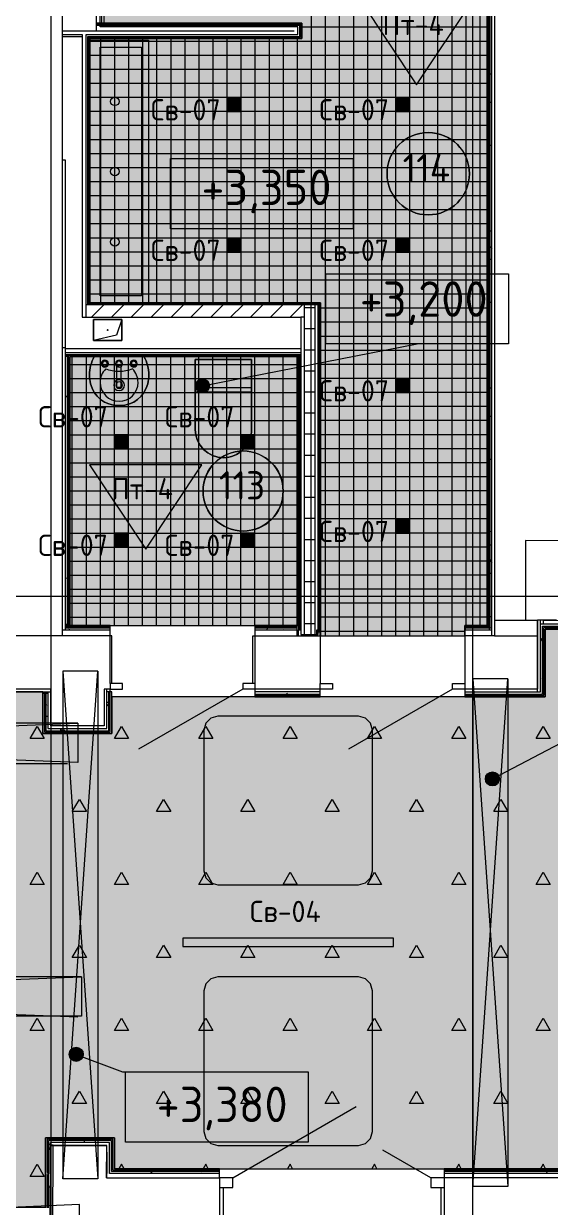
# Model space of a CAD drawing. Header units: millimetres. Extents: x -13069 to 207500, y -71366 to 56785.
# Drawn here: x 125930 to 129679, y 10573 to 18999 of the extents above; entities that cross this region are included whole.
import ezdxf

# ---------------------------------------------------------------- set-up
doc = ezdxf.new("R2010")
doc.units = ezdxf.units.MM
for name, color, linetype, true_color in [('PDF _зоны-номер помещения', 7, 'Continuous', 0xffffff), ('PDF _Ригели', 7, 'Continuous', 0x959595), ('PDF _светильники', 7, 'Continuous', 0xffffff)]:
    doc.layers.add(name, color=color, linetype=linetype, true_color=true_color)
for name, color, linetype in [('PDF _Подложка без мебели', 7, 'Continuous'), ('PDF _Потолки - марка', 7, 'Continuous'), ('PDF _потолки - панели', 7, 'Continuous'), ('PDF _Текст', 7, 'Continuous')]:
    doc.layers.add(name, color=color, linetype=linetype)
doc.layers.add('PDF _Потолки', color=7, linetype='Continuous', lineweight=5, true_color=0x535353)
doc.styles.add('PDF GOST Common', font='GOST_Common.ttf')

msp = doc.modelspace()

# ---------------------------------------------------------------- hatches: boundary and pattern name
at = {"layer": 'PDF _Потолки', "true_color": 0xffffff, "transparency": 33554559}
for points in [[(126402.021, 17013.143), (126402.021, 18893.643), (127910.423, 18893.643), (127910.423, 19003.643), (126502.021, 19003.643), (126502.021, 22027.041), (129229.023, 22027.041), (129229.023, 14715.142), (129070.222, 14715.142), (129070.222, 14642.141), (128042.021, 14642.141), (128042.021, 17013.143)], [(119128.221, 14242.141), (121251.121, 14242.141), (126067.622, 14242.141), (126067.622, 13946.441), (126557.621, 13946.441), (126557.621, 14207.144), (129642.823, 14207.144), (129642.823, 14690.042), (133288.121, 14687.841), (133288.023, 15333.041), (132857.121, 15334.042), (132856.822, 19369.543), (135145.723, 19346.142), (135145.723, 15309.042), (134988.023, 15309.442), (134988.023, 14684.341), (151828.019, 14650.143), (151829.222, 15275.143), (151547.02, 15275.741), (151547.02, 19362.341), (153628.324, 19362.341), (153628.324, 15271.441), (153528.221, 15271.643), (153527.024, 14646.041), (156880.424, 14639.843), (156880.424, 14124.041), (160431.12, 14124.041), (160431.12, 13922.341), (160893.119, 13922.341), (160893.119, 14198.043), (165522.02, 14198.043), (165522.02, 14629.043), (167312.022, 14629.043), (167312.022, 14265.341), (167721.025, 14265.341), (167731.523, 10817.843), (166409.52, 10817.843), (166409.52, 10576.342), (160953.819, 10576.342), (160953.819, 11076.141), (160431.12, 11076.141), (159023.222, 11076.141), (159023.222, 10848.541), (146474.62, 10848.541), (140432.121, 10848.541), (126576.121, 10848.541), (126576.121, 11069.042), (126086.521, 11069.042), (126086.521, 10573.541), (119128.221, 10573.541)]]:
    msp.add_hatch(color=7, dxfattribs=at).paths.add_polyline_path(points)
at = {"layer": 'PDF _потолки - панели', "true_color": 0x7b6544, "transparency": 33554559}
msp.add_hatch(color=37, dxfattribs=at).paths.add_polyline_path([(127313.221, 12869.842), (127263.221, 12883.242), (127226.622, 12919.842), (127213.221, 12969.842), (127213.221, 13969.842), (127226.622, 14019.842), (127263.221, 14056.442), (127313.221, 14069.842), (128313.221, 14069.842), (128363.221, 14056.442), (128399.821, 14019.842), (128413.221, 13969.842), (128413.221, 12969.842), (128399.821, 12919.842), (128363.221, 12883.242), (128313.221, 12869.842)])
at = {"layer": 'PDF _потолки - панели', "transparency": 33554559}
msp.add_hatch(color=256, dxfattribs=at).paths.add_polyline_path([(127313.221, 12869.842), (127263.221, 12883.242), (127226.622, 12919.842), (127213.221, 12969.842), (127213.221, 13969.842), (127226.622, 14019.842), (127263.221, 14056.442), (127313.221, 14069.842), (128313.221, 14069.842), (128363.221, 14056.442), (128399.821, 14019.842), (128413.221, 13969.842), (128413.221, 12969.842), (128399.821, 12919.842), (128363.221, 12883.242), (128313.221, 12869.842)])
at = {"layer": 'PDF _потолки - панели', "true_color": 0xffffff, "transparency": 33554559}
msp.add_hatch(color=7, dxfattribs=at).paths.add_polyline_path([(127313.221, 11013.543), (127263.221, 11026.943), (127226.622, 11063.543), (127213.221, 11113.543), (127213.221, 12113.543), (127226.622, 12163.543), (127263.221, 12200.143), (127313.221, 12213.543), (128313.221, 12213.543), (128363.221, 12200.143), (128399.821, 12163.543), (128413.221, 12113.543), (128413.221, 11113.543), (128399.821, 11063.543), (128363.221, 11026.943), (128313.221, 11013.543)])
at = {"layer": 'PDF _Ригели', "transparency": 33554559}
for points in [[(127253.022, 16420.642), (127238.322, 16385.342), (127203.022, 16370.642), (127167.622, 16385.342), (127153.022, 16420.642), (127167.622, 16456.042), (127203.022, 16470.642), (127238.322, 16456.042)], [(129316.322, 13623.141), (129301.722, 13587.841), (129266.322, 13573.141), (129231.022, 13587.841), (129216.322, 13623.141), (129231.022, 13658.541), (129266.322, 13673.141), (129301.722, 13658.541)], [(126354.423, 11662.441), (126339.82, 11627.142), (126304.423, 11612.441), (126269.12, 11627.142), (126254.423, 11662.441), (126269.12, 11697.842), (126304.423, 11712.441), (126339.82, 11697.842)]]:
    msp.add_hatch(color=256, dxfattribs=at).paths.add_polyline_path(points)

# ---------------------------------------------------------------- linework, layer by layer
at = {"layer": 'PDF _зоны-номер помещения', "color": 7, "lineweight": 13}
for points in [[(128809.523, 18224.441, 0.41413901), (128516.322, 17931.243, 0.41408302), (128809.523, 17638.143, 0.41415034), (129102.623, 17931.243, 0.41420629)], [(127492.121, 15957.543, 0.41424083), (127206.922, 15672.241, 0.41417969), (127492.121, 15387.042, 0.41431605), (127777.32, 15672.241, 0.41437716)]]:
    msp.add_lwpolyline(points, format="xyb", close=True, dxfattribs=at)
at = {"layer": 'PDF _зоны-номер помещения', "color": 7, "lineweight": 0}
for centre, radius in [((128809.509, 17931.255), 293.113), ((127492.12, 15672.323), 285.201)]:
    msp.add_circle(centre, radius, dxfattribs=at)
at = {"layer": 'PDF _Подложка без мебели', "lineweight": 18}
for points in [[(126126.622, -7031.659, -0.41419313), (126526.622, -7431.659, -0.41418741), (126126.622, -7831.659, -0.4141845), (125726.622, -7431.659, -0.41419022), (126126.622, -7031.659), (126126.622, 23335.342)], [(129126.622, -7031.659, -0.41419313), (129526.622, -7431.659, -0.41418741), (129126.622, -7831.659, -0.4141845), (128726.622, -7431.659, -0.41419022), (129126.622, -7031.659), (129126.622, 23335.342)], [(126530.723, 16818.441, 0.42008025), (126528.221, 16820.941, 0.41987584), (126525.721, 16818.441)], [(107330.522, 14923.342, -0.41418881), (106930.522, 14523.342, -0.41428191), (106530.522, 14923.342, -0.4142791), (106930.522, 15323.342, -0.414186), (107330.522, 14923.342), (174981.919, 14923.342)]]:
    msp.add_lwpolyline(points, format="xyb", dxfattribs=at)
for points in [[(128418.721, 22410.943), (128338.722, 22410.943), (128418.721, 22410.943), (128418.721, 22470.941), (128338.722, 22470.941), (128418.721, 22470.941), (128418.721, 22410.943), (128418.721, 22080.941), (129282.023, 22080.941), (129282.023, 14642.141), (129070.222, 14642.141), (129070.222, 14302.142), (129070.222, 14262.142), (129070.222, 14207.144), (129642.823, 14207.144), (129642.823, 14690.042), (130871.72, 14690.042), (130871.821, 14725.042), (129607.823, 14725.042)], [(126207.023, 14642.141), (126207.023, 22080.941)], [(126374.021, 16910.144), (126374.021, 18921.643), (127882.423, 18921.643), (127882.423, 18975.643), (126474.021, 18975.643), (126474.021, 22080.041)], [(126387.022, 16998.141), (126387.022, 18893.643), (126387.022, 18908.642), (127895.42, 18908.642), (127895.42, 18988.641), (126487.022, 18988.641), (126487.022, 22080.041), (126447.023, 22080.041), (126447.023, 18948.641)], [(129262.022, 22043.542), (129229.023, 22043.542), (129229.023, 14698.641), (129262.022, 14698.641)], [(129238.023, 22043.542), (129238.023, 14698.641)], [(129247.023, 22043.542), (129247.023, 14698.641)], [(129262.022, 14642.141), (129262.022, 22060.043)], [(126387.022, 18902.642), (127901.423, 18902.642), (127901.423, 18994.644), (126446.922, 18994.644)], [(126399.021, 17013.143), (126399.021, 18893.643), (127910.423, 18893.643), (127910.423, 19003.643), (126446.922, 19003.643), (126446.922, 18988.641), (127895.42, 18988.641)], [(126207.023, 18948.641), (127855.421, 18948.641)], [(126207.023, 18921.643), (126347.023, 18921.643), (126347.023, 18908.642)], [(126207.023, 18908.642), (126347.023, 18908.642), (126347.023, 16910.144), (127902.021, 16910.144)], [(126399.021, 18893.643), (126387.022, 18893.643)], [(126393.022, 16998.141), (126393.022, 18893.643)], [(126399.021, 18880.844), (126819.023, 18880.844), (126819.023, 17013.143)], [(126402.021, 18893.643), (126402.021, 17013.143)], [(129261.815, 18640.743), (129247.023, 18640.743)], [(126579.023, 18445.843), (126579.023, 18502.841)], [(129261.821, 18437.542), (129247.023, 18437.542)], [(129261.821, 18132.742), (129247.023, 18132.742)], [(126227.021, 14682.144), (126227.021, 18028.143), (126207.023, 18028.143)], [(126579.023, 17945.843), (126579.023, 18002.841)], [(126579.023, 17445.843), (126579.023, 17502.841)], [(129261.878, 17523.141), (129247.023, 17523.141)], [(129251.921, 17414.843), (129261.885, 17397.706)], [(129261.889, 17319.943), (129247.023, 17319.943)], [(127927.021, 16998.141), (126374.021, 16998.141)], [(128027.021, 14670.043), (128042.021, 14670.043), (128042.021, 17013.143), (126399.021, 17013.143), (126399.021, 16998.141)], [(128033.021, 14670.043), (128033.021, 17004.141), (126399.021, 17004.141)], [(127927.021, 16910.144), (127902.021, 16910.144), (127902.021, 14650.042), (128027.021, 14650.042), (128027.021, 16998.141), (127927.021, 16998.141), (127927.021, 14650.042)], [(127927.021, 16978.341), (128002.021, 16978.341)], [(127977.021, 14650.042), (127977.021, 16998.141)], [(128002.021, 16998.141), (128002.021, 14650.042)], [(129261.906, 17015.142), (129247.023, 17015.142)], [(126629.423, 16893.441), (126427.021, 16893.441), (126427.021, 16743.441)], [(127927.021, 16828.341), (128002.021, 16828.341)], [(129247.023, 16823.742), (129251.322, 16831.143)], [(126207.023, 16695.141), (126227.021, 16695.141)], [(127902.021, 16684.442), (126227.021, 16684.442)], [(126227.021, 16657.443), (127902.021, 16657.443)], [(126227.021, 16644.442), (127902.021, 16644.442)], [(126227.021, 16638.442), (127887.022, 16638.442)], [(126251.02, 14697.143), (126251.02, 16629.443), (126227.021, 16629.443)], [(126242.021, 14697.143), (126242.021, 16629.443)], [(126260.023, 14697.143), (126260.023, 16629.443), (127887.022, 16629.443)], [(127152.021, 16409.442), (127152.021, 16609.442), (127552.021, 16609.442), (127552.021, 16409.442)], [(127887.022, 16644.442), (127887.022, 14685.043), (127902.021, 14685.043)], [(127896.022, 16644.442), (127896.022, 14685.043)], [(127927.021, 16678.341), (128002.021, 16678.341)], [(126594.523, 16414.541), (126594.523, 16558.743)], [(126624.522, 16414.541), (126624.522, 16558.743)], [(127927.021, 16528.341), (128002.021, 16528.341)], [(126236.323, 16338.943), (126227.021, 16354.943)], [(127152.021, 16379.443), (127552.021, 16379.443)], [(127927.021, 16378.341), (128002.021, 16378.341)], [(129261.921, 16405.541), (129247.023, 16405.541)], [(127927.021, 16228.341), (128002.021, 16228.341)], [(129261.952, 16202.343), (129247.023, 16202.343)], [(127927.021, 16078.341), (128002.021, 16078.341)], [(129247.023, 16010.943), (129247.621, 16012.042)], [(127927.021, 15928.341), (128002.021, 15928.341)], [(129261.97, 15897.543), (129247.023, 15897.543)], [(127927.021, 15778.341), (128002.021, 15778.341)], [(127927.021, 15628.341), (128002.021, 15628.341)], [(127927.021, 15478.341), (128002.021, 15478.341)], [(129247.023, 15391.342), (129252.421, 15382.043)], [(127927.021, 15328.341), (128002.021, 15328.341)], [(129262.004, 15287.942), (129247.023, 15287.942)], [(131785.823, 14267.941), (130958.821, 14747.543), (130871.821, 14747.741), (130871.922, 14787.744), (130873.02, 15317.742), (129502.623, 15320.541), (129501.423, 14750.543)], [(127927.021, 15178.341), (128002.021, 15178.341)], [(129249.321, 15184.243), (129262.011, 15162.262)], [(129262.016, 15084.741), (129247.023, 15084.741)], [(126231.523, 15055.041), (126227.021, 15047.341)], [(126231.523, 15055.041), (126231.523, 15055.041)], [(126231.523, 15055.041), (126231.523, 15055.041)], [(127927.021, 15028.341), (128002.021, 15028.341)], [(127927.021, 14878.341), (128002.021, 14878.341)], [(129722.023, 14752.142), (129587.022, 14752.142), (129587.022, 14642.141), (129587.822, 14642.141), (129587.822, 14262.142), (129070.222, 14262.142), (128983.223, 14262.142), (128241.923, 13834.143)], [(129070.222, 14242.141), (129587.822, 14242.141), (129587.822, 14752.142)], [(129247.023, 14779.943), (129262.022, 14779.943)], [(129587.822, 14242.141), (129607.823, 14242.141), (129607.823, 14752.142)], [(126546.223, 14682.144), (126227.021, 14682.144), (126207.023, 14682.144)], [(126242.021, 14703.341), (126227.021, 14729.342)], [(126557.621, 14302.142), (126557.621, 14642.141), (126546.223, 14642.141), (126546.223, 14715.142), (126227.021, 14715.142)], [(126546.223, 14706.143), (126227.021, 14706.143)], [(126546.223, 14697.143), (126260.023, 14697.143), (126227.021, 14697.143)], [(126255.021, 14689.541), (126250.822, 14682.144)], [(127877.021, 14642.141), (127877.021, 14715.142), (127576.222, 14715.142), (127576.222, 14642.141), (127576.222, 14302.142), (127489.222, 14302.142), (127489.222, 14262.142), (126747.923, 13834.143)], [(127877.021, 14706.143), (127576.222, 14706.143)], [(127877.021, 14697.143), (127576.222, 14697.143)], [(127877.021, 14682.144), (127576.222, 14682.144)], [(127655.021, 14694.442), (127653.422, 14697.143)], [(127666.523, 14695.843), (127658.622, 14682.144)], [(127666.523, 14695.843), (127666.523, 14695.843)], [(127779.423, 14682.144), (127777.122, 14686.242)], [(127887.022, 14642.141), (127887.022, 14685.043)], [(127927.021, 14728.341), (128002.021, 14728.341)], [(128040.223, 14642.141), (128040.223, 14682.144), (128015.223, 14682.144), (128015.223, 14642.141)], [(129245.521, 14682.144), (129245.521, 14715.142), (129070.222, 14715.142), (129070.222, 14642.141)], [(129070.222, 14227.142), (129622.822, 14227.142), (129622.822, 14710.043), (130871.72, 14710.043)], [(129245.521, 14706.143), (129070.222, 14706.143)], [(129070.222, 14218.142), (129631.822, 14218.142), (129631.822, 14701.043), (130871.72, 14701.043)], [(129075.123, 14697.143), (129070.222, 14688.742)], [(129245.521, 14697.143), (129070.222, 14697.143)], [(129262.022, 14682.144), (129245.521, 14682.144), (129070.222, 14682.144)], [(126546.223, 14302.142), (126546.223, 14262.142), (126633.223, 14262.142), (126633.223, 14302.142), (126546.223, 14302.142), (126546.223, 14642.141), (125472.621, 14642.141), (125472.621, 14376.641)], [(127561.222, 14302.142), (127561.222, 14642.141), (127576.222, 14642.141), (128040.223, 14642.141), (128040.223, 14302.142)], [(129607.823, 14603.842), (129619.523, 14624.142)], [(129618.522, 14341.543), (129622.822, 14334.143)], [(124703.022, 14262.142), (124703.022, 14242.141), (126122.621, 14242.141)], [(126546.223, 14242.141), (126546.223, 14262.142), (126502.623, 14262.142), (126502.623, 14001.443), (126122.621, 14001.443), (126122.621, 14262.142), (125472.621, 14262.142), (125472.621, 14264.242)], [(126102.623, 14230.142), (126067.622, 14230.142), (126067.622, 13946.441), (126557.621, 13946.441), (126557.621, 14242.141), (126522.621, 14242.141)], [(126078.62, 14230.142), (126078.62, 13957.443), (126546.623, 13957.443), (126546.623, 14242.141)], [(126087.623, 14230.142), (126087.623, 13966.442), (126537.623, 13966.442), (126537.623, 14242.141)], [(126102.623, 14242.141), (126102.623, 13981.442), (126522.621, 13981.442), (126522.621, 14262.142)], [(127576.222, 14302.142), (127576.222, 14262.142), (127489.222, 14262.142)], [(128040.223, 14242.141), (128015.223, 14242.141), (127576.222, 14242.141)], [(127682.322, 14240.841), (127681.523, 14242.141)], [(127682.322, 14240.841), (127682.322, 14240.841)], [(127682.322, 14240.841), (127682.322, 14240.841)], [(128983.223, 14262.142), (128983.223, 14302.142), (129070.222, 14302.142)], [(126094.822, 14145.541), (126087.623, 14158.041)], [(126522.621, 14170.342), (126529.023, 14170.342)], [(126537.623, 14162.942), (126525.822, 14142.541)], [(127576.222, 14227.142), (128040.223, 14227.142)], [(127576.222, 14218.142), (128040.223, 14218.142)], [(127807.521, 14227.142), (127804.322, 14232.641)], [(127866.023, 14228.643), (127865.223, 14227.142)], [(127866.023, 14228.643), (127866.023, 14228.643)], [(126089.021, 14068.743), (126102.623, 14068.743)], [(126189.746, 13981.203), (126196.421, 13969.543)], [(126224.223, 13967.141), (126190.623, 13967.141)], [(127418.022, 10783.541), (128297.023, 11291.043)], [(126521.122, 10966.442), (126521.122, 10813.543), (126520.42, 10813.543), (126520.42, 10783.541), (127323.02, 10783.541), (127323.02, 10848.541), (126576.121, 10848.541), (126576.121, 11069.042), (126086.521, 11069.042), (126084.523, 10570.342)], [(127323.02, 10837.542), (126565.123, 10837.542), (126565.123, 11058.041), (126097.523, 11058.041), (126095.521, 10570.342)], [(127323.02, 10828.543), (126556.123, 10828.543), (126556.123, 11049.041), (126106.422, 11049.041), (126104.521, 10570.342)], [(126357.423, 11049.041), (126366.12, 11034.042)], [(126087.522, 2529.54), (126121.421, 11034.042)], [(126121.076, 11020.742), (126106.367, 11020.742)], [(126108.522, 10981.243), (126121.015, 11002.93)], [(127168.522, 4046.643), (127248.521, 4046.643), (127168.522, 4046.643), (127168.522, 3986.645), (127248.521, 3986.645), (127168.522, 3986.645), (127168.522, 4046.643), (127168.522, 4456.64), (126115.223, 4456.64), (126141.322, 11015.243), (126121.321, 11015.341)], [(127323.02, 10813.543), (127320.323, 10813.543), (126541.12, 10813.543), (126541.12, 11034.042), (126121.122, 11034.042), (126121.122, 11014.044), (126521.122, 11014.044), (126521.122, 11013.742)], [(126520.42, 10783.541), (126521.321, 11013.742), (126141.322, 11015.243)], [(128828.022, 10783.541), (128485.923, 10981.042)], [(126800.221, 10817.541), (126800.221, 10817.541)], [(126800.221, 10817.541), (126833.821, 10817.541)], [(126841.621, 10828.543), (126832.92, 10813.543)], [(127003.422, 10817.541), (127037.022, 10817.541)], [(127193.522, 10828.543), (127191.621, 10825.244)], [(132620.021, 10837.542), (128923.02, 10837.542)], [(132620.021, 10828.543), (128923.02, 10828.543)], [(132620.021, 10813.543), (128923.02, 10813.543)], [(129035.423, 10817.541), (129035.423, 10817.541)], [(129035.423, 10817.541), (129069.023, 10817.541)], [(129238.621, 10817.541), (129272.221, 10817.541)], [(129657.222, 10828.543), (129648.921, 10814.242)], [(126120.021, 10715.942), (126105.122, 10715.942)], [(127323.02, 10713.543), (127323.02, 10403.543), (126518.922, 10403.543), (126518.922, 10373.541), (126495.823, 4616.644), (126525.822, 4616.644), (126548.921, 10373.541), (127271.122, 10373.541), (127271.122, 10338.543), (127323.02, 10338.543), (127323.02, 10403.543), (127323.121, 10403.543)], [(127350.322, 10713.543), (127350.322, 10373.541), (127323.02, 10373.541), (127320.323, 10373.541), (127271.122, 10373.541)], [(128900.322, 10713.543), (128900.322, 10373.541), (128923.02, 10373.541), (132620.021, 10373.541), (132642.021, 10373.541), (132642.021, 10713.543)], [(132620.021, 10713.543), (132715.022, 10713.543), (132715.022, 10783.541), (132620.021, 10783.541), (128923.02, 10783.541), (128923.02, 10713.543)]]:
    msp.add_lwpolyline(points, dxfattribs=at)
for points in [[(126474.021, 18830.844), (126769.023, 18830.844), (126769.023, 17060.842), (126474.021, 17060.842)], [(126427.021, 16743.441), (126427.021, 16893.441), (126629.423, 16893.441), (126629.423, 16743.441)], [(126629.423, 16893.441), (126591.923, 16780.941), (126427.021, 16743.441), (126629.423, 16743.441)], [(127152.021, 16409.442), (127552.021, 16409.442), (127552.021, 16109.442), (127552.021, 16609.442), (127152.021, 16609.442), (127152.021, 16109.442)], [(129627.223, 14750.341), (129627.122, 14730.343), (130871.821, 14727.743), (130871.821, 14747.741)], [(128040.223, 14207.144), (128040.223, 14262.142), (127576.222, 14262.142), (127576.222, 14207.144)], [(128040.223, 14302.142), (128127.223, 14302.142), (128127.223, 14262.142), (128040.223, 14262.142)], [(132620.021, 10713.543), (132620.021, 10783.541), (132620.021, 10848.541), (128923.02, 10848.541), (128923.02, 10783.541), (128828.022, 10783.541), (128828.022, 10713.543), (128923.02, 10713.543), (128923.02, 10403.543), (132620.021, 10403.543)], [(127323.02, 10783.541), (127323.02, 10713.543), (127418.022, 10713.543), (127418.022, 10783.541)]]:
    msp.add_lwpolyline(points, close=True, dxfattribs=at)
at = {"layer": 'PDF _Подложка без мебели', "color": 250, "lineweight": 18, "true_color": 0x353535}
for points in [[(126413.52, 16910.144), (126501.521, 16998.141)], [(126554.921, 16910.144), (126642.921, 16998.141)], [(126696.321, 16910.144), (126784.321, 16998.141)], [(126837.822, 16910.144), (126925.822, 16998.141)], [(126979.222, 16910.144), (127067.222, 16998.141)], [(127120.622, 16910.144), (127208.622, 16998.141)], [(127262.022, 16910.144), (127350.022, 16998.141)], [(127403.422, 16910.144), (127491.423, 16998.141)], [(127544.923, 16910.144), (127632.92, 16998.141)], [(127686.323, 16910.144), (127774.321, 16998.141)], [(127827.723, 16910.144), (127915.721, 16998.141)]]:
    msp.add_lwpolyline(points, dxfattribs=at)
at = {"layer": 'PDF _Подложка без мебели', "lineweight": 18}
for points in [[(126433.021, 16629.443, 0.13014692), (126398.423, 16498.641, 0.0601777), (126405.921, 16436.343, 0.34624872), (126603.62, 16280.743, -0.34624872), (126405.921, 16436.343, -0.0601777), (126398.423, 16498.641, -0.13014692)], [(126508.323, 16553.741, 0.4140015), (126533.323, 16578.741, 0.414), (126508.323, 16603.741, 0.4140015), (126483.323, 16578.741, 0.414003)], [(126609.523, 16553.741, 0.414003), (126634.523, 16578.741, 0.4140015), (126609.523, 16603.741, 0.414), (126584.523, 16578.741, 0.4140015)], [(126615.422, 16280.743, 0.34614015), (126813.221, 16436.343, 0.0590313), (126820.622, 16498.641, 0.12964764), (126786.122, 16629.443, -0.12964764), (126820.622, 16498.641, -0.0590313), (126813.221, 16436.343, -0.34614015)], [(126713.822, 16603.741, 0.414), (126688.822, 16578.741, 0.4140015), (126713.822, 16553.741, 0.414003), (126738.822, 16578.741, 0.4140015)], [(126513.322, 16540.542, 0.19691872), (126474.522, 16445.843, 0.41388427), (126609.523, 16310.842, 0.41416402), (126744.523, 16445.843, 0.19922123), (126704.921, 16541.442, -0.09353525), (126608.021, 16523.141, -0.09119303)], [(126508.323, 16561.743, 0.41250108), (126525.322, 16578.741, 0.41253082), (126508.323, 16595.742, 0.41478103), (126491.322, 16578.741, 0.41475145)], [(126625.621, 16580.142, 0.41301417), (126608.821, 16596.942, 0.41519097), (126592.021, 16580.142, 0.41294387), (126608.821, 16563.342, 0.41076361)], [(126713.822, 16562.744, 0.41472309), (126730.821, 16579.742, 0.41468429), (126713.822, 16596.743, 0.4146477), (126696.821, 16579.742, 0.41468649)], [(126609.523, 16387.243, 0.41384014), (126648.121, 16425.842, 0.41385364), (126609.523, 16464.443, 0.41386714), (126570.921, 16425.842, 0.41385364)], [(126609.523, 16449.343, 0.41488133), (126586.021, 16425.842, 0.41490869), (126609.523, 16402.343, 0.41493606), (126633.021, 16425.842, 0.41490869)], [(127152.021, 16109.442, 0.4141847), (127352.021, 15909.442, 0.4143735), (127552.021, 16109.442, -0.4143735), (127352.021, 15909.442, -0.4141847)]]:
    msp.add_lwpolyline(points, format="xyb", close=True, dxfattribs=at)
at = {"layer": 'PDF _Подложка без мебели', "color": 8, "lineweight": 18, "true_color": 0x7f7f7f}
for points in [[(129282.023, 14752.142), (129587.022, 14752.142)], [(129282.023, 14642.141), (129587.022, 14642.141)]]:
    msp.add_lwpolyline(points, dxfattribs=at)
at = {"layer": 'PDF _Подложка без мебели', "lineweight": 18}
for centre in [(126579.062, 18445.882), (126579.062, 17945.882), (126579.062, 17445.882)]:
    msp.add_circle(centre, 29.96, dxfattribs=at)
for points in [[(126525.721, 16818.441), (126525.721, 16819.342), (126526.222, 16820.242), (126527.021, 16820.642)], [(126528.221, 16815.942), (126526.823, 16815.942), (126525.721, 16817.141), (126525.721, 16818.441)], [(126528.221, 16815.942), (126527.821, 16815.942), (126527.32, 16816.143), (126527.021, 16816.342)], [(126528.221, 16820.941), (126529.322, 16820.941), (126530.323, 16820.242), (126530.622, 16819.143)], [(126530.723, 16818.441), (126530.723, 16817.141), (126529.621, 16815.942), (126528.221, 16815.942)], [(126530.622, 16817.843), (126530.323, 16816.741), (126529.322, 16815.942), (126528.221, 16815.942)], [(126609.364, 16408.312), (126601.063, 16408.312), (126594.365, 16411.211), (126594.365, 16414.711)], [(126624.364, 16414.711), (126624.364, 16411.211), (126617.665, 16408.312), (126609.364, 16408.312)], [(126609.523, 16280.844), (126607.621, 16280.844), (126605.622, 16280.743), (126603.62, 16280.743)], [(126609.523, 16280.844), (126607.621, 16280.844), (126605.622, 16280.743), (126603.62, 16280.743)], [(126615.422, 16280.743), (126613.423, 16280.743), (126611.521, 16280.844), (126609.523, 16280.844)], [(126615.422, 16280.743), (126613.423, 16280.743), (126611.521, 16280.844), (126609.523, 16280.844)]]:
    msp.add_open_spline(points, degree=3, dxfattribs=at)
at = {"layer": 'PDF _Потолки', "color": 7, "lineweight": 13}
for points in [[(126402.021, 17013.143), (128042.021, 17013.143), (128042.021, 14642.141), (129070.222, 14642.141), (129070.222, 14715.142), (129229.023, 14715.142), (129229.023, 22027.041), (126502.021, 22027.041), (126502.021, 19003.643), (127910.423, 19003.643), (127910.423, 18893.643), (126402.021, 18893.643)], [(126260.023, 16629.443), (126260.023, 14715.142), (127887.022, 14715.142), (127887.022, 16629.443)], [(126076.622, 13910.641), (125976.622, 13910.641), (126026.622, 13997.241)], [(126676.622, 13910.641), (126576.622, 13910.641), (126626.622, 13997.241)], [(127276.622, 13910.641), (127176.622, 13910.641), (127226.622, 13997.241)], [(127876.622, 13910.641), (127776.622, 13910.641), (127826.622, 13997.241)], [(128476.622, 13910.641), (128376.622, 13910.641), (128426.622, 13997.241)], [(129076.622, 13910.641), (128976.622, 13910.641), (129026.622, 13997.241)], [(129676.622, 13910.641), (129576.622, 13910.641), (129626.622, 13997.241)], [(126376.622, 13391.043), (126276.622, 13391.043), (126326.622, 13477.642)], [(126976.622, 13391.043), (126876.622, 13391.043), (126926.622, 13477.642)], [(127576.622, 13391.043), (127476.622, 13391.043), (127526.622, 13477.642)], [(128176.622, 13391.043), (128076.622, 13391.043), (128126.622, 13477.642)], [(128776.622, 13391.043), (128676.622, 13391.043), (128726.622, 13477.642)], [(129376.622, 13391.043), (129276.622, 13391.043), (129326.622, 13477.642)], [(126076.622, 12871.441), (125976.622, 12871.441), (126026.622, 12958.041)], [(126676.622, 12871.441), (126576.622, 12871.441), (126626.622, 12958.041)], [(127276.622, 12871.441), (127176.622, 12871.441), (127226.622, 12958.041)], [(127876.622, 12871.441), (127776.622, 12871.441), (127826.622, 12958.041)], [(128476.622, 12871.441), (128376.622, 12871.441), (128426.622, 12958.041)], [(129076.622, 12871.441), (128976.622, 12871.441), (129026.622, 12958.041)], [(129676.622, 12871.441), (129576.622, 12871.441), (129626.622, 12958.041)], [(126376.622, 12351.843), (126276.622, 12351.843), (126326.622, 12438.442)], [(126976.622, 12351.843), (126876.622, 12351.843), (126926.622, 12438.442)], [(127576.622, 12351.843), (127476.622, 12351.843), (127526.622, 12438.442)], [(128176.622, 12351.843), (128076.622, 12351.843), (128126.622, 12438.442)], [(128776.622, 12351.843), (128676.622, 12351.843), (128726.622, 12438.442)], [(129376.622, 12351.843), (129276.622, 12351.843), (129326.622, 12438.442)], [(126076.622, 11832.241), (125976.622, 11832.241), (126026.622, 11918.841)], [(126676.622, 11832.241), (126576.622, 11832.241), (126626.622, 11918.841)], [(127276.622, 11832.241), (127176.622, 11832.241), (127226.622, 11918.841)], [(127876.622, 11832.241), (127776.622, 11832.241), (127826.622, 11918.841)], [(128476.622, 11832.241), (128376.622, 11832.241), (128426.622, 11918.841)], [(129076.622, 11832.241), (128976.622, 11832.241), (129026.622, 11918.841)], [(129676.622, 11832.241), (129576.622, 11832.241), (129626.622, 11918.841)], [(126376.622, 11312.643), (126276.622, 11312.643), (126326.622, 11399.243)], [(126976.622, 11312.643), (126876.622, 11312.643), (126926.622, 11399.243)], [(127576.622, 11312.643), (127476.622, 11312.643), (127526.622, 11399.243)], [(128176.622, 11312.643), (128076.622, 11312.643), (128126.622, 11399.243)], [(128776.622, 11312.643), (128676.622, 11312.643), (128726.622, 11399.243)], [(129376.622, 11312.643), (129276.622, 11312.643), (129326.622, 11399.243)], [(126076.622, 10792.941), (125976.622, 10792.941), (126026.622, 10879.544)]]:
    msp.add_lwpolyline(points, close=True, dxfattribs=at)
at = {"layer": 'PDF _Потолки', "color": 81, "lineweight": 20, "true_color": 0x96e196}
for points in [[(127976.622, 22027.041), (127976.622, 17013.143)], [(128076.622, 22027.041), (128076.622, 14642.141)], [(128176.622, 22027.041), (128176.622, 14642.141)], [(128276.622, 22027.041), (128276.622, 14642.141)], [(128376.622, 22027.041), (128376.622, 14642.141)], [(128476.622, 22027.041), (128476.622, 14642.141)], [(128576.622, 22027.041), (128576.622, 14642.141)], [(128676.622, 22027.041), (128676.622, 14642.141)], [(128776.622, 22027.041), (128776.622, 14642.141)], [(128876.622, 22027.041), (128876.622, 14642.141)], [(128976.622, 22027.041), (128976.622, 14642.141)], [(129076.622, 22027.041), (129076.622, 14715.142)], [(129176.622, 22027.041), (129176.622, 14715.142)], [(129229.023, 18973.342), (127910.423, 18973.342)], [(126476.622, 18893.643), (126476.622, 17013.143)], [(126576.622, 18893.643), (126576.622, 17013.143)], [(126676.622, 18893.643), (126676.622, 17013.143)], [(126776.622, 18893.643), (126776.622, 17013.143)], [(126876.622, 18893.643), (126876.622, 17013.143)], [(126976.622, 18893.643), (126976.622, 17013.143)], [(127076.622, 18893.643), (127076.622, 17013.143)], [(127176.622, 18893.643), (127176.622, 17013.143)], [(127276.622, 18893.643), (127276.622, 17013.143)], [(127376.622, 18893.643), (127376.622, 17013.143)], [(127476.622, 18893.643), (127476.622, 17013.143)], [(127576.622, 18893.643), (127576.622, 17013.143)], [(127676.622, 18893.643), (127676.622, 17013.143)], [(127776.622, 18893.643), (127776.622, 17013.143)], [(127876.622, 18893.643), (127876.622, 17013.143)], [(129229.023, 18873.342), (126402.021, 18873.342)], [(129229.023, 18773.342), (126402.021, 18773.342)], [(129229.023, 18673.342), (126402.021, 18673.342)], [(129229.023, 18573.342), (126402.021, 18573.342)], [(129229.023, 18473.342), (126402.021, 18473.342)], [(129229.023, 18373.342), (126402.021, 18373.342)], [(129229.023, 18273.342), (126402.021, 18273.342)], [(129229.023, 18173.342), (126402.021, 18173.342)], [(129229.023, 18073.342), (126402.021, 18073.342)], [(129229.023, 17973.342), (126402.021, 17973.342)], [(129229.023, 17873.342), (126402.021, 17873.342)], [(129229.023, 17773.342), (126402.021, 17773.342)], [(129229.023, 17673.342), (126402.021, 17673.342)], [(129229.023, 17573.342), (126402.021, 17573.342)], [(129229.023, 17473.342), (126402.021, 17473.342)], [(129229.023, 17373.342), (126402.021, 17373.342)], [(129229.023, 17273.342), (126402.021, 17273.342)], [(129229.023, 17173.342), (126402.021, 17173.342)], [(129229.023, 17073.342), (126402.021, 17073.342)], [(129229.023, 16973.342), (128042.021, 16973.342)], [(129229.023, 16873.342), (128042.021, 16873.342)], [(129229.023, 16773.342), (128042.021, 16773.342)], [(126276.622, 14715.142), (126276.622, 16629.443)], [(126376.622, 14715.142), (126376.622, 16629.443)], [(126476.622, 14715.142), (126476.622, 16629.443)], [(126576.622, 14715.142), (126576.622, 16629.443)], [(126676.622, 14715.142), (126676.622, 16629.443)], [(126776.622, 14715.142), (126776.622, 16629.443)], [(126876.622, 14715.142), (126876.622, 16629.443)], [(126976.622, 14715.142), (126976.622, 16629.443)], [(127076.622, 14715.142), (127076.622, 16629.443)], [(127176.622, 14715.142), (127176.622, 16629.443)], [(127276.622, 14715.142), (127276.622, 16629.443)], [(127376.622, 14715.142), (127376.622, 16629.443)], [(127476.622, 14715.142), (127476.622, 16629.443)], [(127576.622, 14715.142), (127576.622, 16629.443)], [(127676.622, 14715.142), (127676.622, 16629.443)], [(127776.622, 14715.142), (127776.622, 16629.443)], [(127876.622, 14715.142), (127876.622, 16629.443)], [(129229.023, 16673.342), (128042.021, 16673.342)], [(126260.023, 16573.342), (127887.022, 16573.342)], [(129229.023, 16573.342), (128042.021, 16573.342)], [(126260.023, 16473.342), (127887.022, 16473.342)], [(129229.023, 16473.342), (128042.021, 16473.342)], [(126260.023, 16373.342), (127887.022, 16373.342)], [(129229.023, 16373.342), (128042.021, 16373.342)], [(126260.023, 16273.342), (127887.022, 16273.342)], [(129229.023, 16273.342), (128042.021, 16273.342)], [(126260.023, 16173.342), (127887.022, 16173.342)], [(129229.023, 16173.342), (128042.021, 16173.342)], [(126260.023, 16073.342), (127887.022, 16073.342)], [(129229.023, 16073.342), (128042.021, 16073.342)], [(126260.023, 15973.342), (127887.022, 15973.342)], [(129229.023, 15973.342), (128042.021, 15973.342)], [(126260.023, 15873.342), (127887.022, 15873.342)], [(129229.023, 15873.342), (128042.021, 15873.342)], [(126260.023, 15773.342), (127887.022, 15773.342)], [(129229.023, 15773.342), (128042.021, 15773.342)], [(126260.023, 15673.342), (127887.022, 15673.342)], [(129229.023, 15673.342), (128042.021, 15673.342)], [(126260.023, 15573.342), (127887.022, 15573.342)], [(129229.023, 15573.342), (128042.021, 15573.342)], [(126260.023, 15473.342), (127887.022, 15473.342)], [(129229.023, 15473.342), (128042.021, 15473.342)], [(126260.023, 15373.342), (127887.022, 15373.342)], [(129229.023, 15373.342), (128042.021, 15373.342)], [(126260.023, 15273.342), (127887.022, 15273.342)], [(129229.023, 15273.342), (128042.021, 15273.342)], [(126260.023, 15173.342), (127887.022, 15173.342)], [(129229.023, 15173.342), (128042.021, 15173.342)], [(126260.023, 15073.342), (127887.022, 15073.342)], [(129229.023, 15073.342), (128042.021, 15073.342)], [(126260.023, 14973.342), (127887.022, 14973.342)], [(129229.023, 14973.342), (128042.021, 14973.342)], [(126260.023, 14873.342), (127887.022, 14873.342)], [(129229.023, 14873.342), (128042.021, 14873.342)], [(126260.023, 14773.342), (127887.022, 14773.342)], [(129229.023, 14773.342), (128042.021, 14773.342)], [(129070.222, 14673.342), (128042.021, 14673.342)]]:
    msp.add_lwpolyline(points, dxfattribs=at)
at = {"layer": 'PDF _Потолки', "color": 7, "lineweight": 13}
for points in [[(133288.121, 14687.841), (129642.823, 14690.042), (129642.823, 14207.144), (126557.621, 14207.144), (126557.621, 13946.441), (126067.622, 13946.441), (126067.622, 14242.141), (121251.121, 14242.141), (119128.221, 14242.141), (119128.221, 10573.541), (126086.521, 10573.541), (126086.521, 11069.042), (126576.121, 11069.042), (126576.121, 10848.541), (140432.121, 10848.541)], [(126644.523, 10848.541), (126626.622, 10879.544), (126608.723, 10848.541)], [(127244.523, 10848.541), (127226.622, 10879.544), (127208.723, 10848.541)], [(127844.523, 10848.541), (127826.622, 10879.544), (127808.723, 10848.541)], [(128444.523, 10848.541), (128426.622, 10879.544), (128408.723, 10848.541)], [(129044.523, 10848.541), (129026.622, 10879.544), (129008.723, 10848.541)], [(129644.523, 10848.541), (129626.622, 10879.544), (129608.723, 10848.541)]]:
    msp.add_lwpolyline(points, dxfattribs=at)
at = {"layer": 'PDF _Потолки', "color": 7, "lineweight": 0, "true_color": 0xffffff, "transparency": 33554559}
msp.add_solid([(126260.023, 16629.443), (127887.022, 16629.443), (126260.023, 14715.142), (127887.022, 14715.142)], dxfattribs=at)
at = {"layer": 'PDF _Потолки - марка', "lineweight": 13}
for points in [[(129126.622, 19163.742), (128326.622, 19163.742), (128726.622, 18563.742)], [(127199.223, 15858.242), (126399.223, 15858.242), (126799.223, 15258.242)]]:
    msp.add_lwpolyline(points, close=True, dxfattribs=at)
at = {"layer": 'PDF _Потолки - марка', "color": 7, "lineweight": 0, "true_color": 0xffffff, "transparency": 33554559}
for points in [[(129126.622, 19163.742), (128326.622, 19163.742), (128726.622, 18563.742)], [(127199.223, 15858.242), (126399.223, 15858.242), (126799.223, 15258.242)]]:
    msp.add_solid(points, dxfattribs=at)
at = {"layer": 'PDF _потолки - панели', "lineweight": 20}
for points in [[(127313.221, 12869.842), (128313.221, 12869.842), (128363.221, 12883.242), (128399.821, 12919.842), (128413.221, 12969.842), (128413.221, 13969.842), (128399.821, 14019.842), (128363.221, 14056.442), (128313.221, 14069.842), (127313.221, 14069.842), (127263.221, 14056.442), (127226.622, 14019.842), (127213.221, 13969.842), (127213.221, 12969.842), (127226.622, 12919.842), (127263.221, 12883.242)], [(127313.221, 11013.543), (128313.221, 11013.543), (128363.221, 11026.943), (128399.821, 11063.543), (128413.221, 11113.543), (128413.221, 12113.543), (128399.821, 12163.543), (128363.221, 12200.143), (128313.221, 12213.543), (127313.221, 12213.543), (127263.221, 12200.143), (127226.622, 12163.543), (127213.221, 12113.543), (127213.221, 11113.543), (127226.622, 11063.543), (127263.221, 11026.943)]]:
    msp.add_lwpolyline(points, close=True, dxfattribs=at)
at = {"layer": 'PDF _Ригели', "color": 7, "lineweight": 18}
for points in [[(126126.622, -2015.058), (126126.622, 24328.042)], [(129126.622, -2015.058), (129126.622, 24328.042)], [(108736.521, 14923.342), (174981.919, 14923.342)]]:
    msp.add_lwpolyline(points, dxfattribs=at)
at = {"layer": 'PDF _Ригели', "lineweight": 18}
for points in [[(126974.223, 17539.242), (126974.223, 18039.242), (128274.223, 18039.242), (128274.223, 17539.242)], [(128081.721, 16719.143), (128081.721, 17219.143), (129381.721, 17219.143), (129381.721, 16719.143)], [(119041.322, 13733.343), (126316.423, 14019.741), (126316.423, 13739.743), (119041.322, 14019.741)], [(127955.522, 11537.341), (127955.522, 11037.341), (126655.522, 11037.341), (126655.522, 11537.341)], [(126327.623, 10273.342), (126327.623, 10593.542), (118976.622, 10273.342), (118976.622, 10573.342)]]:
    msp.add_lwpolyline(points, close=True, dxfattribs=at)
for points in [[(127203.022, 16420.642), (128731.721, 16719.143)], [(126458.122, 14389.242), (126458.122, 10776.242), (126208.122, 10776.242), (126458.122, 14389.242), (126208.122, 14389.242), (126458.021, 10776.242)], [(126208.122, 14389.242), (126208.122, 10776.242)], [(129376.521, 14335.144), (129376.521, 10722.042), (129126.521, 10722.042), (129376.521, 14335.144), (129126.521, 14335.144), (129376.423, 10722.042)], [(129126.521, 14335.144), (129126.521, 10722.042)], [(126316.423, 14019.741), (119041.322, 14019.741)], [(129266.322, 13623.141), (130094.722, 14058.441), (130808.821, 14058.441)], [(119041.322, 13733.343), (126241.322, 13733.343)], [(126341.523, 12213.342), (119041.322, 12213.342), (119041.322, 11933.343), (126341.523, 12213.342), (126341.523, 11933.343), (119041.322, 11933.343)], [(119041.322, 12209.741), (126316.423, 11929.742)], [(126304.423, 11662.441), (126632.92, 11537.341), (127305.522, 11537.341)]]:
    msp.add_lwpolyline(points, dxfattribs=at)
for centre in [(127203.069, 16420.688), (129266.368, 13623.187), (126304.469, 11662.488)]:
    msp.add_circle(centre, 49.954, dxfattribs=at)
at = {"layer": 'PDF _светильники', "color": 7, "lineweight": 13}
for points in [[(127378.321, 18373.242), (127478.321, 18373.242), (127478.321, 18473.242), (127378.321, 18473.242)], [(128576.622, 18373.242), (128676.622, 18373.242), (128676.622, 18473.242), (128576.622, 18473.242)], [(127378.321, 17373.242), (127478.321, 17373.242), (127478.321, 17473.242), (127378.321, 17473.242)], [(128576.622, 17373.242), (128676.622, 17373.242), (128676.622, 17473.242), (128576.622, 17473.242)], [(128576.622, 16373.242), (128676.622, 16373.242), (128676.622, 16473.242), (128576.622, 16473.242)], [(126575.721, 15973.141), (126675.721, 15973.141), (126675.721, 16073.141), (126575.721, 16073.141)], [(127476.722, 15973.141), (127576.722, 15973.141), (127576.722, 16073.141), (127476.722, 16073.141)], [(128576.622, 15371.841), (128676.622, 15371.841), (128676.622, 15471.841), (128576.622, 15471.841)], [(126575.721, 15273.342), (126675.721, 15273.342), (126675.721, 15373.342), (126575.721, 15373.342)], [(127476.722, 15273.342), (127576.722, 15273.342), (127576.722, 15373.342), (127476.722, 15373.342)], [(128563.221, 12490.243), (127063.221, 12490.243), (127063.221, 12430.242), (128563.221, 12430.242)]]:
    msp.add_lwpolyline(points, close=True, dxfattribs=at)
for points in [[(127411.622, 18373.242), (127411.622, 18473.242)], [(127445.021, 18373.242), (127445.021, 18473.242)], [(128610.023, 18373.242), (128610.023, 18473.242)], [(128643.321, 18373.242), (128643.321, 18473.242)], [(127445.021, 18406.542), (127445.021, 18439.843), (127411.622, 18439.843), (127411.622, 18406.542), (127445.021, 18406.542), (127411.622, 18406.542)], [(127411.622, 18439.843), (127445.021, 18439.843)], [(128643.321, 18406.542), (128643.321, 18439.843), (128610.023, 18439.843), (128610.023, 18406.542), (128643.321, 18406.542), (128610.023, 18406.542)], [(128610.023, 18439.843), (128643.321, 18439.843)], [(127411.622, 17373.242), (127411.622, 17473.242)], [(127445.021, 17373.242), (127445.021, 17473.242)], [(128610.023, 17373.242), (128610.023, 17473.242)], [(128643.321, 17373.242), (128643.321, 17473.242)], [(127445.021, 17406.542), (127445.021, 17439.843), (127411.622, 17439.843), (127411.622, 17406.542), (127445.021, 17406.542), (127411.622, 17406.542)], [(127411.622, 17439.843), (127445.021, 17439.843)], [(128643.321, 17406.542), (128643.321, 17439.843), (128610.023, 17439.843), (128610.023, 17406.542), (128643.321, 17406.542), (128610.023, 17406.542)], [(128610.023, 17439.843), (128643.321, 17439.843)], [(128610.023, 16373.242), (128610.023, 16473.242)], [(128643.321, 16406.542), (128643.321, 16439.843), (128610.023, 16439.843), (128610.023, 16406.542), (128643.321, 16406.542), (128610.023, 16406.542)], [(128610.023, 16439.843), (128643.321, 16439.843)], [(128643.321, 16373.242), (128643.321, 16473.242)], [(126609.022, 15973.141), (126609.022, 16073.141)], [(126642.421, 16006.442), (126642.421, 16039.843), (126609.022, 16039.843), (126609.022, 16006.442), (126642.421, 16006.442), (126609.022, 16006.442)], [(126609.022, 16039.843), (126642.421, 16039.843)], [(126642.421, 15973.141), (126642.421, 16073.141)], [(127510.121, 15973.141), (127510.121, 16073.141)], [(127543.421, 16006.442), (127543.421, 16039.843), (127510.121, 16039.843), (127510.121, 16006.442), (127543.421, 16006.442), (127510.121, 16006.442)], [(127510.121, 16039.843), (127543.421, 16039.843)], [(127543.421, 15973.141), (127543.421, 16073.141)], [(128610.023, 15371.841), (128610.023, 15471.841)], [(128643.321, 15405.142), (128643.321, 15438.543), (128610.023, 15438.543), (128610.023, 15405.142), (128643.321, 15405.142), (128610.023, 15405.142)], [(128610.023, 15438.543), (128643.321, 15438.543)], [(128643.321, 15371.841), (128643.321, 15471.841)], [(126609.022, 15273.342), (126609.022, 15373.342)], [(126642.421, 15306.741), (126642.421, 15340.042), (126609.022, 15340.042), (126609.022, 15306.741), (126642.421, 15306.741), (126609.022, 15306.741)], [(126609.022, 15340.042), (126642.421, 15340.042)], [(126642.421, 15273.342), (126642.421, 15373.342)], [(127510.121, 15273.342), (127510.121, 15373.342)], [(127543.421, 15306.741), (127543.421, 15340.042), (127510.121, 15340.042), (127510.121, 15306.741), (127543.421, 15306.741), (127510.121, 15306.741)], [(127510.121, 15340.042), (127543.421, 15340.042)], [(127543.421, 15273.342), (127543.421, 15373.342)]]:
    msp.add_lwpolyline(points, dxfattribs=at)
at = {"layer": 'PDF _светильники', "color": 5, "lineweight": 0, "transparency": 33554559}
for points in [[(127378.321, 18373.242), (127478.321, 18373.242), (127378.321, 18473.242), (127478.321, 18473.242)], [(127378.321, 18373.242), (127478.321, 18373.242), (127378.321, 18473.242), (127478.321, 18473.242)], [(128576.622, 18373.242), (128676.622, 18373.242), (128576.622, 18473.242), (128676.622, 18473.242)], [(128576.622, 18373.242), (128676.622, 18373.242), (128576.622, 18473.242), (128676.622, 18473.242)], [(127378.321, 17373.242), (127478.321, 17373.242), (127378.321, 17473.242), (127478.321, 17473.242)], [(127378.321, 17373.242), (127478.321, 17373.242), (127378.321, 17473.242), (127478.321, 17473.242)], [(128576.622, 17373.242), (128676.622, 17373.242), (128576.622, 17473.242), (128676.622, 17473.242)], [(128576.622, 17373.242), (128676.622, 17373.242), (128576.622, 17473.242), (128676.622, 17473.242)], [(128576.622, 16373.242), (128676.622, 16373.242), (128576.622, 16473.242), (128676.622, 16473.242)], [(128576.622, 16373.242), (128676.622, 16373.242), (128576.622, 16473.242), (128676.622, 16473.242)], [(126575.721, 15973.141), (126675.721, 15973.141), (126575.721, 16073.141), (126675.721, 16073.141)], [(126575.721, 15973.141), (126675.721, 15973.141), (126575.721, 16073.141), (126675.721, 16073.141)], [(127476.722, 15973.141), (127576.722, 15973.141), (127476.722, 16073.141), (127576.722, 16073.141)], [(127476.722, 15973.141), (127576.722, 15973.141), (127476.722, 16073.141), (127576.722, 16073.141)], [(128576.622, 15371.841), (128676.622, 15371.841), (128576.622, 15471.841), (128676.622, 15471.841)], [(128576.622, 15371.841), (128676.622, 15371.841), (128576.622, 15471.841), (128676.622, 15471.841)], [(126575.721, 15273.342), (126675.721, 15273.342), (126575.721, 15373.342), (126675.721, 15373.342)], [(126575.721, 15273.342), (126675.721, 15273.342), (126575.721, 15373.342), (126675.721, 15373.342)], [(127476.722, 15273.342), (127576.722, 15273.342), (127476.722, 15373.342), (127576.722, 15373.342)], [(127476.722, 15273.342), (127576.722, 15273.342), (127476.722, 15373.342), (127576.722, 15373.342)]]:
    msp.add_solid(points, dxfattribs=at)
at = {"layer": 'PDF _светильники', "color": 53, "lineweight": 0, "true_color": 0xf7e046, "transparency": 33554559}
msp.add_solid([(128563.221, 12490.243), (127063.221, 12490.243), (128563.221, 12430.242), (127063.221, 12430.242)], dxfattribs=at)

# ---------------------------------------------------------------- texts
at = {"layer": 'PDF _Текст', "attachment_point": 4, "style": 'PDF GOST Common'}
for s, insert, char_height in [('Пт-4', (128484.193, 18994), 151.5063), ('Св-07', (126835.66, 18385.814), 151.5063), ('Св-07', (128034.05, 18385.814), 151.5063), ('114', (128627.771, 17971.876), 202.0083), ('Св-07', (126835.66, 17385.689), 151.5063), ('Св-07', (128034.05, 17385.689), 151.5063), ('Св-07', (128034.05, 16385.568), 151.5063), ('Св-07', (126033.094, 16200.709), 151.5063), ('Св-07', (126934.086, 16200.709), 151.5063), ('Пт-4', (126556.617, 15688.477), 151.5063), ('113', (127320.375, 15712.692), 202.0083), ('Св-07', (128034.05, 15384.384), 151.5063), ('Св-07', (126033.094, 15285.958), 151.5063), ('Св-07', (126934.086, 15285.958), 151.5063), ('Св-04', (127540.512, 12679.641), 151.5063)]:
    msp.add_mtext(s, dxfattribs=dict(at, insert=insert, char_height=char_height))
at = {"layer": 'PDF _Текст', "color": 252, "true_color": 0x959595, "char_height": 252.5097, "attachment_point": 4, "style": 'PDF GOST Common'}
for s, insert in [('+3,350', (127195.495, 17804.533)), ('+3,200', (128322.266, 17009.374)), ('+3,380', (126876.937, 11276.742))]:
    msp.add_mtext(s, dxfattribs=dict(at, insert=insert))

doc.saveas('drawing.dxf')
